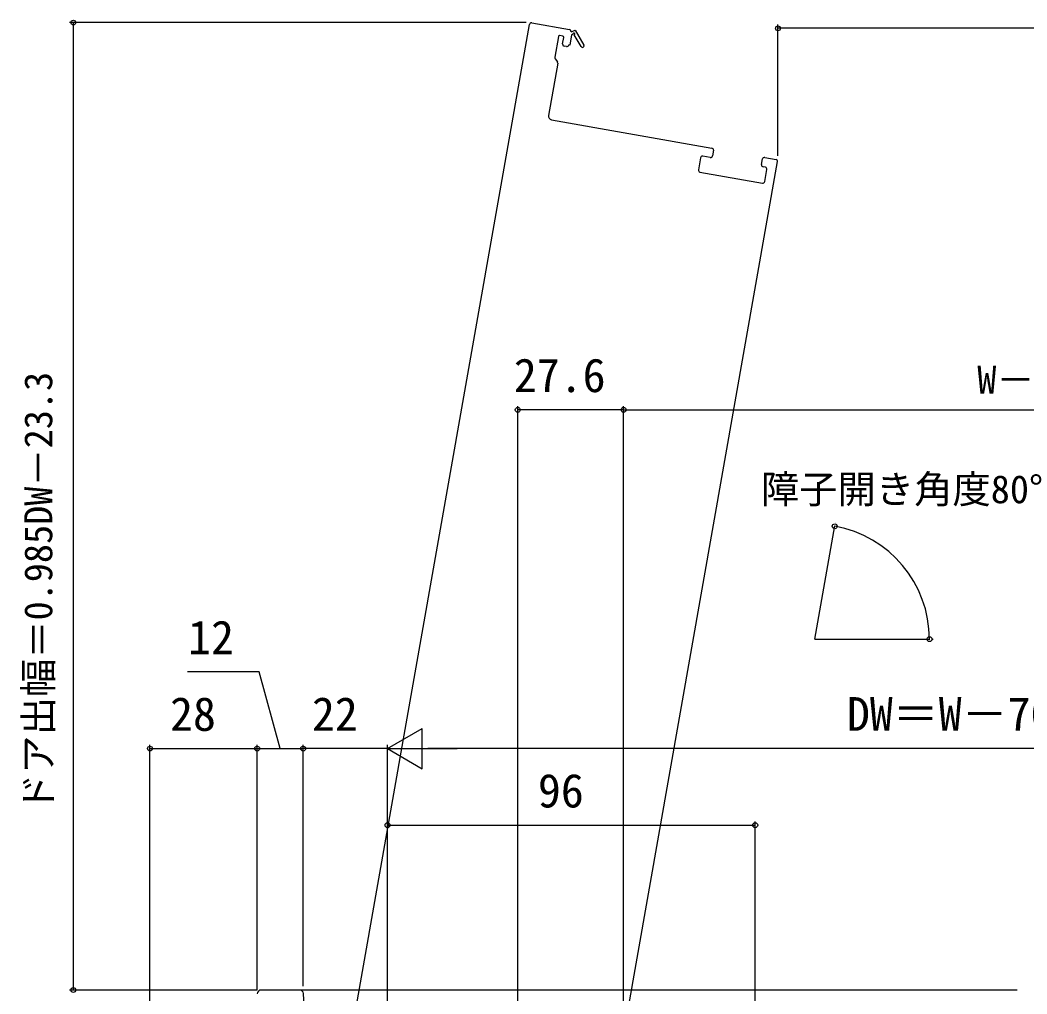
# Model space of a CAD drawing. Units: millimetres, scale not verified. Extents: x -525 to 525, y -783 to 779.
# Drawn here: x -164.9 to 97.9, y -444.7 to -190.6 of the extents above; entities that cross this region are included whole.
import ezdxf
from ezdxf.enums import TextEntityAlignment as Align

# ---------------------------------------------------------------- set-up
doc = ezdxf.new("R2010")
doc.units = ezdxf.units.MM
doc.header["$LTSCALE"] = 4
for name, color, linetype in [('0-2_YKK_11', 7, 'Continuous'), ('0-4_YKK_12', 2, 'Continuous'), ('0-7_YKK_D', 6, 'Continuous')]:
    doc.layers.add(name, color=color, linetype=linetype)
doc.styles.add('ＭＳ ゴシック', font='')
doc.styles.get('ＭＳ ゴシック').set_extended_font_data('MS Gothic')

msp = doc.modelspace()

# ---------------------------------------------------------------- linework, layer by layer
at = {"layer": '0-2_YKK_11'}
msp.add_line((-91.949, -443.7), (-102, -443.7), dxfattribs=at)
msp.add_lwpolyline([(-62.174, -494.915), (-67.8, -495.907), (-67.8, -491.1), (-62.444, -491.1), (-61.576, -491.642), (-61, -491.323), (-61, -488.7), (-88.642, -488.7), (-90.95, -444.648)], dxfattribs=at)
for centre, start, end in [((-102, -444.7), 90.00001, 179.99999), ((-91.949, -444.7), 3.00003, 90)]:
    msp.add_arc(centre, 1, start, end, dxfattribs=at)
at = {"layer": '0-4_YKK_12'}
for p, q in [((-80.378, -466.543), (-31.922, -191.725)), ((-31.345, -191.329), (-21.497, -193.065)), ((-18.429, -197.525), (-20.233, -194.445)), ((-24.358, -194.896), (-25.312, -200.306)), ((-23.223, -194.792), (-24.01, -194.653)), ((-23.274, -196.813), (-22.979, -195.139)), ((-22.278, -197.497), (-22.869, -197.393)), ((-24.573, -201.872), (-26.968, -215.456)), ((-25.229, -200.679), (-24.655, -201.498)), ((-26.157, -216.614), (15.698, -223.994)), ((16.103, -224.573), (15.843, -226.05)), ((-7.274, -455.063), (32.849, -227.499)), ((12.715, -226.514), (12.159, -229.666)), ((15.264, -226.456), (13.294, -226.109)), ((28.645, -228.308), (28.906, -226.831)), ((29.485, -226.425), (32.439, -226.946)), ((12.565, -230.245), (28.913, -233.127)), ((29.642, -228.991), (29.051, -228.887)), ((29.492, -232.722), (30.047, -229.57)), ((42.554, -352.137), (47.764, -322.593)), ((42.554, -352.137), (72.554, -352.137)), ((95.388, -443.7), (-91.949, -443.7))]:
    msp.add_line(p, q, dxfattribs=at)
for points in [[(-20.594, -194.315), (-20.926, -194.436), (-21.403, -197.143), (-21.699, -197.091)], [(-21.091, -193.645), (-20.006, -193.25), (-17.739, -197.12)]]:
    msp.add_lwpolyline(points, dxfattribs=at)
for centre, radius, start, end in [((-31.432, -191.821), 0.5, 80, 170), ((-21.583, -193.558), 0.5, 350, 80), ((-20.359, -194.229), 0.25, 300.35703, 200), ((-24.063, -194.948), 0.3, 80, 170), ((-22.782, -196.9), 0.5, 170, 260), ((-23.275, -195.087), 0.3, 350, 80), ((-22.191, -197.005), 0.5, 260, 350), ((-18.084, -197.323), 0.4, 210.35703, 30.35703), ((-24.819, -200.392), 0.5, 170, 215), ((-25.065, -201.785), 0.5, 350, 35), ((-25.983, -215.63), 1, 170, 260), ((15.611, -224.486), 0.5, 350, 80), ((13.207, -226.601), 0.5, 80, 170), ((15.35, -225.964), 0.5, 260, 350), ((29.138, -228.395), 0.5, 170, 260), ((29.398, -226.917), 0.5, 80, 170), ((32.353, -227.438), 0.5, 350, 80), ((12.652, -229.752), 0.5, 170, 260), ((29.555, -229.484), 0.5, 350, 80), ((28.999, -232.635), 0.5, 260, 350)]:
    msp.add_arc(centre, radius, start, end, dxfattribs=at)
at = {"layer": '0-7_YKK_D'}
for p, q in [((-32.837, -191.242), (-152, -191.242)), ((-151, -443.7), (-151, -191.242)), ((32.931, -226.033), (32.931, -191.737)), ((234, -192.737), (32.931, -192.737)), ((-35, -556.4), (-35, -291.31)), ((-7.361, -454.555), (-7.361, -291.31)), ((-7.361, -454.555), (-7.361, -291.31)), ((-7.361, -292.31), (-35, -292.31)), ((-7.361, -292.31), (234, -292.31)), ((47.915, -321.737), (47.923, -321.691)), ((72.97, -352.137), (73.47, -352.137)), ((-68.999, -380.7), (-59.906, -375.45)), ((-59.906, -385.95), (-59.906, -375.45)), ((-131, -504.8), (-131, -379.7)), ((-131, -380.7), (-103, -380.7)), ((-103, -443.7), (-103, -379.7)), ((-103, -443.7), (-103, -379.7)), ((-103, -380.7), (-91, -380.7)), ((-91, -442.7), (-91, -379.7)), ((-91, -442.7), (-91, -379.7)), ((-68.999, -380.7), (-91, -380.7)), ((-68.999, -474.2), (-68.999, -379.7)), ((-68.999, -474.2), (-68.999, -379.7)), ((-68.999, -380.7), (-59.906, -385.95)), ((-68.999, -380.7), (-50.813, -380.7)), ((250.503, -380.7), (-58.499, -380.7)), ((-68.999, -474.2), (-68.999, -399.7)), ((-68.999, -400.7), (27.001, -400.7)), ((27.001, -480.648), (27.001, -399.7)), ((-103, -443.7), (-152, -443.7))]:
    msp.add_line(p, q, dxfattribs=at)
msp.add_lwpolyline([(-97, -380.7), (-102.484, -360.7), (-121.212, -360.7)], dxfattribs=at)
for centre in [(-151, -191.242), (32.931, -192.737), (-35, -292.31), (-7.361, -292.31), (-7.361, -292.31), (47.749, -322.676), (72.47, -352.137), (-131, -380.7), (-103, -380.7), (-103, -380.7), (-91, -380.7), (-91, -380.7), (-68.999, -400.7), (27.001, -400.7), (-151, -443.7)]:
    msp.add_circle(centre, 0.637, dxfattribs=at)
msp.add_arc((42.554, -352.137), 29.916, 360, 80.00003, dxfattribs=at)

# ---------------------------------------------------------------- texts
at = {"layer": '0-7_YKK_D', "style": 'ＭＳ ゴシック'}
for s, height, p in [('27.6', 8.798, (-36.01, -290.31)), ('W－163.6', 7.331, (84.967, -290.31)), ('12', 8.798, (-121.052, -358.7)), ('28', 8.798, (-125.761, -378.7)), ('22', 8.798, (-88.727, -378.7)), ('DW＝W－70', 8.798, (50.933, -378.7)), ('96', 8.798, (-29.727, -398.7))]:
    msp.add_text(s, height=height, dxfattribs=at).set_placement(p, align=Align.BOTTOM_LEFT)
for s, rotation, p in [('ドア出幅＝0.985DW－23.3', 90, (-154.307, -397.244)), ('障子開き角度80°', 0.006, (28.488, -318.876))]:
    msp.add_text(s, height=7.331, rotation=rotation, dxfattribs=at).set_placement(p, align=Align.BOTTOM_LEFT)

doc.saveas('drawing.dxf')
